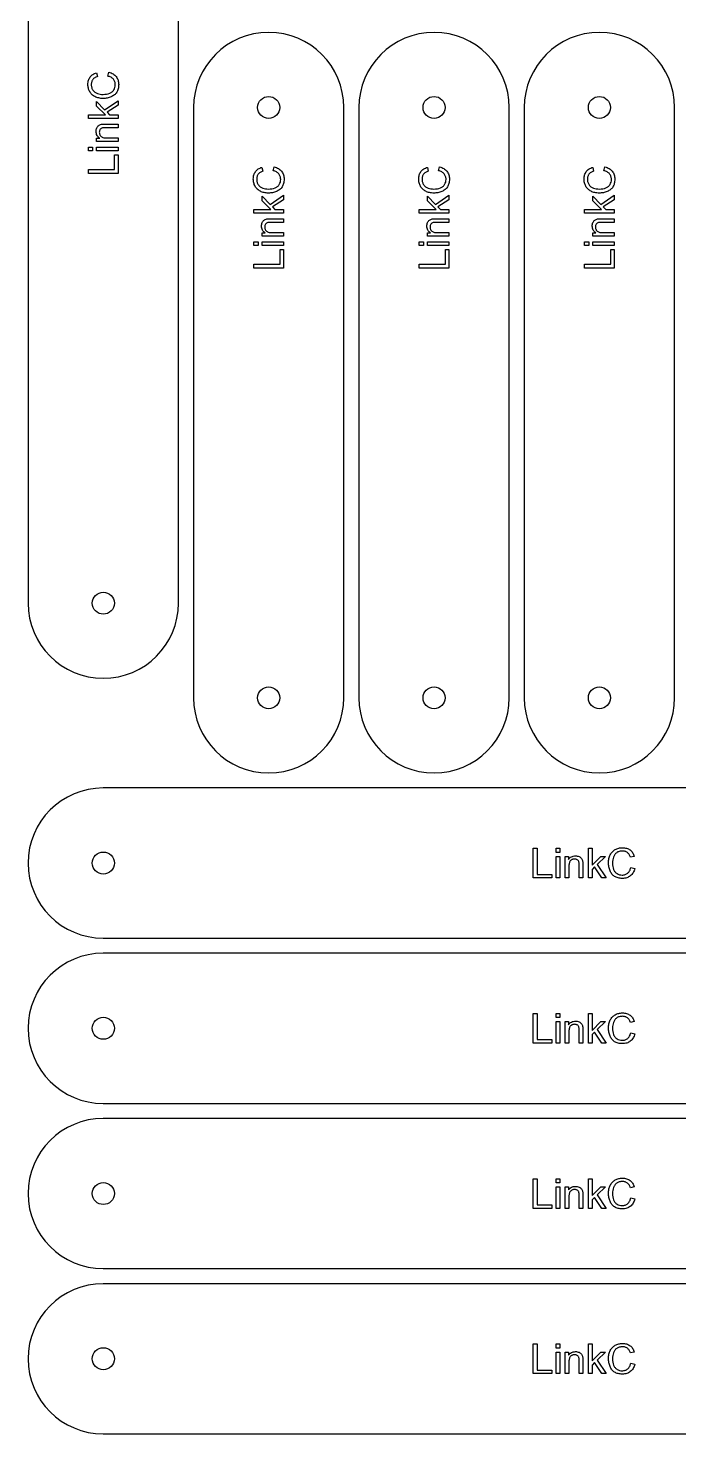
# Model space of a CAD drawing. Header units: millimetres. Extents: x 18 to 1181, y 18 to 1181.
# Drawn here: x 18 to 278, y 18 to 580 of the extents above; entities that cross this region are included whole.
import ezdxf

# ---------------------------------------------------------------- set-up
doc = ezdxf.new("R2010")
doc.units = ezdxf.units.MM
doc.layers.add('cut', color=5, linetype='Continuous', true_color=0x0000ff)
doc.layers.add('line engraving', color=1, linetype='Continuous', true_color=0xff0000)

msp = doc.modelspace()

# ---------------------------------------------------------------- linework, layer by layer
at = {"layer": 'cut', "color": 5, "true_color": 0x0000ff}
for points in [[(78, 585.6, 1), (18, 585.6), (18, 349.8, 1), (78, 349.8)], [(144, 547.8, 1), (84, 547.8), (84, 312, 1), (144, 312)], [(210, 547.8, 1), (150, 547.8), (150, 312, 1), (210, 312)], [(276, 547.8, 1), (216, 547.8), (216, 312, 1), (276, 312)], [(283.8, 216, 1), (283.8, 276), (48, 276, 1), (48, 216)], [(283.8, 150, 1), (283.8, 210), (48, 210, 1), (48, 150)], [(283.8, 84, 1), (283.8, 144), (48, 144, 1), (48, 84)], [(283.8, 18, 1), (283.8, 78), (48, 78, 1), (48, 18)]]:
    msp.add_lwpolyline(points, format="xyb", close=True, dxfattribs=at)
for centre in [(114, 547.8), (180, 547.8), (246, 547.8), (48, 349.8), (114, 312), (180, 312), (246, 312), (48, 246), (48, 180), (48, 114), (48, 48)]:
    msp.add_circle(centre, 4.4, dxfattribs=at)
at = {"layer": 'line engraving', "color": 1, "true_color": 0xff0000}
for points in [[(49.77, 560.32), (50.17, 561.89), (50.64, 561.76), (51.08, 561.6), (51.49, 561.41), (51.87, 561.2), (52.23, 560.97), (52.55, 560.71), (52.85, 560.43), (53.12, 560.12), (53.35, 559.79), (53.56, 559.44), (53.74, 559.08), (53.88, 558.69), (53.99, 558.29), (54.07, 557.87), (54.12, 557.44), (54.13, 556.98), (54.12, 556.52), (54.08, 556.07), (54.02, 555.65), (53.94, 555.25), (53.83, 554.87), (53.69, 554.51), (53.53, 554.18), (53.35, 553.87), (53.15, 553.57), (52.92, 553.3), (52.67, 553.05), (52.4, 552.81), (52.1, 552.59), (51.79, 552.39), (51.45, 552.2), (51.09, 552.04), (50.72, 551.89), (50.34, 551.76), (49.95, 551.66), (49.56, 551.57), (49.15, 551.5), (48.75, 551.45), (48.33, 551.42), (47.91, 551.41), (47.46, 551.42), (47.01, 551.45), (46.59, 551.51), (46.18, 551.59), (45.78, 551.69), (45.4, 551.81), (45.03, 551.95), (44.68, 552.12), (44.34, 552.3), (44.03, 552.51), (43.74, 552.73), (43.47, 552.98), (43.21, 553.24), (42.98, 553.52), (42.77, 553.82), (42.58, 554.13), (42.42, 554.46), (42.27, 554.8), (42.15, 555.15), (42.05, 555.5), (41.97, 555.87), (41.91, 556.24), (41.88, 556.62), (41.87, 557.01), (41.88, 557.44), (41.92, 557.86), (42, 558.26), (42.09, 558.65), (42.22, 559.01), (42.38, 559.36), (42.56, 559.69), (42.77, 560), (43.01, 560.29), (43.27, 560.56), (43.56, 560.81), (43.86, 561.03), (44.19, 561.23), (44.55, 561.41), (44.92, 561.56), (45.32, 561.69), (45.69, 560.15), (45.37, 560.04), (45.08, 559.92), (44.81, 559.79), (44.57, 559.64), (44.34, 559.49), (44.14, 559.32), (43.96, 559.14), (43.8, 558.95), (43.66, 558.75), (43.54, 558.53), (43.44, 558.3), (43.36, 558.06), (43.29, 557.81), (43.25, 557.55), (43.22, 557.27), (43.21, 556.98), (43.22, 556.64), (43.25, 556.32), (43.3, 556.01), (43.37, 555.72), (43.47, 555.44), (43.58, 555.18), (43.71, 554.93), (43.87, 554.69), (44.04, 554.47), (44.22, 554.27), (44.42, 554.08), (44.63, 553.91), (44.86, 553.76), (45.1, 553.62), (45.36, 553.5), (45.63, 553.4), (46.18, 553.24), (46.75, 553.12), (47.32, 553.05), (47.9, 553.03), (48.64, 553.06), (49.32, 553.14), (49.96, 553.28), (50.54, 553.47), (50.82, 553.59), (51.07, 553.72), (51.31, 553.87), (51.53, 554.03), (51.73, 554.21), (51.92, 554.41), (52.08, 554.62), (52.23, 554.84), (52.48, 555.31), (52.65, 555.81), (52.75, 556.32), (52.79, 556.85), (52.78, 557.18), (52.74, 557.49), (52.68, 557.79), (52.6, 558.07), (52.49, 558.34), (52.36, 558.6), (52.21, 558.85), (52.03, 559.09), (51.83, 559.31), (51.6, 559.51), (51.35, 559.69), (51.08, 559.85), (50.79, 560), (50.47, 560.13), (50.13, 560.23), (49.77, 560.32)], [(53.93, 543.4), (42.07, 543.4), (42.07, 544.86), (48.83, 544.86), (45.34, 548.3), (45.34, 550.19), (48.53, 546.9), (53.93, 550.52), (53.93, 548.72), (49.54, 545.88), (50.52, 544.86), (53.93, 544.86), (53.93, 543.4)], [(53.93, 534.18), (45.34, 534.18), (45.34, 535.49), (46.56, 535.49), (46.23, 535.74), (45.94, 536.02), (45.7, 536.32), (45.5, 536.65), (45.34, 537), (45.23, 537.38), (45.17, 537.79), (45.14, 538.22), (45.16, 538.6), (45.21, 538.97), (45.3, 539.32), (45.42, 539.65), (45.57, 539.96), (45.75, 540.22), (45.94, 540.44), (46.16, 540.63), (46.39, 540.78), (46.65, 540.9), (46.93, 541), (47.23, 541.08), (47.47, 541.12), (47.79, 541.14), (48.18, 541.16), (48.65, 541.16), (53.93, 541.16), (53.93, 539.7), (48.7, 539.7), (48.29, 539.69), (47.93, 539.66), (47.62, 539.61), (47.37, 539.53), (47.16, 539.43), (46.98, 539.3), (46.81, 539.13), (46.67, 538.93), (46.55, 538.71), (46.47, 538.46), (46.42, 538.2), (46.41, 537.92), (46.42, 537.69), (46.44, 537.47), (46.49, 537.25), (46.55, 537.05), (46.64, 536.85), (46.74, 536.66), (46.86, 536.48), (47, 536.31), (47.16, 536.15), (47.36, 536.02), (47.59, 535.9), (47.85, 535.8), (48.15, 535.73), (48.48, 535.68), (48.84, 535.65), (49.24, 535.64), (53.93, 535.64), (53.93, 534.18)], [(43.74, 530.51), (42.07, 530.51), (42.07, 531.96), (43.74, 531.96), (43.74, 530.51)], [(53.93, 521.41), (42.07, 521.41), (42.07, 522.98), (52.53, 522.98), (52.53, 528.82), (53.93, 528.82), (53.93, 521.41)], [(53.93, 530.51), (45.34, 530.51), (45.34, 531.96), (53.93, 531.96), (53.93, 530.51)], [(115.77, 522.52), (116.17, 524.09), (116.64, 523.96), (117.08, 523.8), (117.49, 523.61), (117.87, 523.4), (118.23, 523.17), (118.55, 522.91), (118.85, 522.63), (119.12, 522.32), (119.35, 521.99), (119.56, 521.64), (119.74, 521.28), (119.88, 520.89), (119.99, 520.49), (120.07, 520.07), (120.12, 519.64), (120.13, 519.18), (120.12, 518.72), (120.08, 518.27), (120.02, 517.85), (119.94, 517.45), (119.83, 517.07), (119.69, 516.71), (119.53, 516.38), (119.35, 516.07), (119.15, 515.77), (118.92, 515.5), (118.67, 515.25), (118.4, 515.01), (118.1, 514.79), (117.79, 514.59), (117.45, 514.4), (117.09, 514.24), (116.72, 514.09), (116.34, 513.96), (115.95, 513.86), (115.56, 513.77), (115.15, 513.7), (114.75, 513.65), (114.33, 513.62), (113.91, 513.61), (113.46, 513.62), (113.01, 513.65), (112.59, 513.71), (112.18, 513.79), (111.78, 513.89), (111.4, 514.01), (111.03, 514.15), (110.68, 514.32), (110.34, 514.5), (110.03, 514.71), (109.74, 514.93), (109.47, 515.18), (109.21, 515.44), (108.98, 515.72), (108.77, 516.02), (108.58, 516.33), (108.42, 516.66), (108.27, 517), (108.15, 517.35), (108.05, 517.7), (107.97, 518.07), (107.91, 518.44), (107.88, 518.82), (107.87, 519.21), (107.88, 519.64), (107.92, 520.06), (108, 520.46), (108.09, 520.85), (108.22, 521.21), (108.38, 521.56), (108.56, 521.89), (108.77, 522.2), (109.01, 522.49), (109.27, 522.76), (109.56, 523.01), (109.86, 523.23), (110.19, 523.43), (110.55, 523.61), (110.92, 523.76), (111.32, 523.89), (111.69, 522.35), (111.37, 522.24), (111.08, 522.12), (110.81, 521.99), (110.57, 521.84), (110.34, 521.69), (110.14, 521.52), (109.96, 521.34), (109.8, 521.15), (109.66, 520.95), (109.54, 520.73), (109.44, 520.5), (109.36, 520.26), (109.29, 520.01), (109.25, 519.75), (109.22, 519.47), (109.21, 519.18), (109.22, 518.84), (109.25, 518.52), (109.3, 518.21), (109.37, 517.92), (109.47, 517.64), (109.58, 517.38), (109.71, 517.13), (109.87, 516.89), (110.04, 516.67), (110.22, 516.47), (110.42, 516.28), (110.63, 516.11), (110.86, 515.96), (111.1, 515.82), (111.36, 515.7), (111.63, 515.6), (112.18, 515.44), (112.75, 515.32), (113.32, 515.25), (113.9, 515.23), (114.64, 515.26), (115.32, 515.34), (115.96, 515.48), (116.54, 515.67), (116.82, 515.79), (117.07, 515.92), (117.31, 516.07), (117.53, 516.23), (117.73, 516.41), (117.92, 516.61), (118.08, 516.82), (118.23, 517.04), (118.48, 517.51), (118.65, 518.01), (118.75, 518.52), (118.79, 519.05), (118.78, 519.38), (118.74, 519.69), (118.68, 519.99), (118.6, 520.27), (118.49, 520.54), (118.36, 520.8), (118.21, 521.05), (118.03, 521.29), (117.83, 521.51), (117.6, 521.71), (117.35, 521.89), (117.08, 522.05), (116.79, 522.2), (116.47, 522.33), (116.13, 522.43), (115.77, 522.52)], [(181.77, 522.52), (182.17, 524.09), (182.64, 523.96), (183.08, 523.8), (183.49, 523.61), (183.87, 523.4), (184.23, 523.17), (184.55, 522.91), (184.85, 522.63), (185.12, 522.32), (185.35, 521.99), (185.56, 521.64), (185.74, 521.28), (185.88, 520.89), (185.99, 520.49), (186.07, 520.07), (186.12, 519.64), (186.13, 519.18), (186.12, 518.72), (186.08, 518.27), (186.02, 517.85), (185.94, 517.45), (185.83, 517.07), (185.69, 516.71), (185.53, 516.38), (185.35, 516.07), (185.15, 515.77), (184.92, 515.5), (184.67, 515.25), (184.4, 515.01), (184.1, 514.79), (183.79, 514.59), (183.45, 514.4), (183.09, 514.24), (182.72, 514.09), (182.34, 513.96), (181.95, 513.86), (181.56, 513.77), (181.15, 513.7), (180.75, 513.65), (180.33, 513.62), (179.91, 513.61), (179.46, 513.62), (179.01, 513.65), (178.59, 513.71), (178.18, 513.79), (177.78, 513.89), (177.4, 514.01), (177.03, 514.15), (176.68, 514.32), (176.34, 514.5), (176.03, 514.71), (175.74, 514.93), (175.47, 515.18), (175.21, 515.44), (174.98, 515.72), (174.77, 516.02), (174.58, 516.33), (174.42, 516.66), (174.27, 517), (174.15, 517.35), (174.05, 517.7), (173.97, 518.07), (173.91, 518.44), (173.88, 518.82), (173.87, 519.21), (173.88, 519.64), (173.92, 520.06), (174, 520.46), (174.09, 520.85), (174.22, 521.21), (174.38, 521.56), (174.56, 521.89), (174.77, 522.2), (175.01, 522.49), (175.27, 522.76), (175.56, 523.01), (175.86, 523.23), (176.19, 523.43), (176.55, 523.61), (176.92, 523.76), (177.32, 523.89), (177.69, 522.35), (177.37, 522.24), (177.08, 522.12), (176.81, 521.99), (176.57, 521.84), (176.34, 521.69), (176.14, 521.52), (175.96, 521.34), (175.8, 521.15), (175.66, 520.95), (175.54, 520.73), (175.44, 520.5), (175.36, 520.26), (175.29, 520.01), (175.25, 519.75), (175.22, 519.47), (175.21, 519.18), (175.22, 518.84), (175.25, 518.52), (175.3, 518.21), (175.37, 517.92), (175.47, 517.64), (175.58, 517.38), (175.71, 517.13), (175.87, 516.89), (176.04, 516.67), (176.22, 516.47), (176.42, 516.28), (176.63, 516.11), (176.86, 515.96), (177.1, 515.82), (177.36, 515.7), (177.63, 515.6), (178.18, 515.44), (178.75, 515.32), (179.32, 515.25), (179.9, 515.23), (180.64, 515.26), (181.32, 515.34), (181.96, 515.48), (182.54, 515.67), (182.82, 515.79), (183.07, 515.92), (183.31, 516.07), (183.53, 516.23), (183.73, 516.41), (183.92, 516.61), (184.08, 516.82), (184.23, 517.04), (184.48, 517.51), (184.65, 518.01), (184.75, 518.52), (184.79, 519.05), (184.78, 519.38), (184.74, 519.69), (184.68, 519.99), (184.6, 520.27), (184.49, 520.54), (184.36, 520.8), (184.21, 521.05), (184.03, 521.29), (183.83, 521.51), (183.6, 521.71), (183.35, 521.89), (183.08, 522.05), (182.79, 522.2), (182.47, 522.33), (182.13, 522.43), (181.77, 522.52)], [(247.77, 522.52), (248.17, 524.09), (248.64, 523.96), (249.08, 523.8), (249.49, 523.61), (249.87, 523.4), (250.23, 523.17), (250.55, 522.91), (250.85, 522.63), (251.12, 522.32), (251.35, 521.99), (251.56, 521.64), (251.74, 521.28), (251.88, 520.89), (251.99, 520.49), (252.07, 520.07), (252.12, 519.64), (252.13, 519.18), (252.12, 518.72), (252.08, 518.27), (252.02, 517.85), (251.94, 517.45), (251.83, 517.07), (251.69, 516.71), (251.53, 516.38), (251.35, 516.07), (251.15, 515.77), (250.92, 515.5), (250.67, 515.25), (250.4, 515.01), (250.1, 514.79), (249.79, 514.59), (249.45, 514.4), (249.09, 514.24), (248.72, 514.09), (248.34, 513.96), (247.95, 513.86), (247.56, 513.77), (247.15, 513.7), (246.75, 513.65), (246.33, 513.62), (245.91, 513.61), (245.46, 513.62), (245.01, 513.65), (244.59, 513.71), (244.18, 513.79), (243.78, 513.89), (243.4, 514.01), (243.03, 514.15), (242.68, 514.32), (242.34, 514.5), (242.03, 514.71), (241.74, 514.93), (241.47, 515.18), (241.21, 515.44), (240.98, 515.72), (240.77, 516.02), (240.58, 516.33), (240.42, 516.66), (240.27, 517), (240.15, 517.35), (240.05, 517.7), (239.97, 518.07), (239.91, 518.44), (239.88, 518.82), (239.87, 519.21), (239.88, 519.64), (239.92, 520.06), (240, 520.46), (240.09, 520.85), (240.22, 521.21), (240.38, 521.56), (240.56, 521.89), (240.77, 522.2), (241.01, 522.49), (241.27, 522.76), (241.56, 523.01), (241.86, 523.23), (242.19, 523.43), (242.55, 523.61), (242.92, 523.76), (243.32, 523.89), (243.69, 522.35), (243.37, 522.24), (243.08, 522.12), (242.81, 521.99), (242.57, 521.84), (242.34, 521.69), (242.14, 521.52), (241.96, 521.34), (241.8, 521.15), (241.66, 520.95), (241.54, 520.73), (241.44, 520.5), (241.36, 520.26), (241.29, 520.01), (241.25, 519.75), (241.22, 519.47), (241.21, 519.18), (241.22, 518.84), (241.25, 518.52), (241.3, 518.21), (241.37, 517.92), (241.47, 517.64), (241.58, 517.38), (241.71, 517.13), (241.87, 516.89), (242.04, 516.67), (242.22, 516.47), (242.42, 516.28), (242.63, 516.11), (242.86, 515.96), (243.1, 515.82), (243.36, 515.7), (243.63, 515.6), (244.18, 515.44), (244.75, 515.32), (245.32, 515.25), (245.9, 515.23), (246.64, 515.26), (247.32, 515.34), (247.96, 515.48), (248.54, 515.67), (248.82, 515.79), (249.07, 515.92), (249.31, 516.07), (249.53, 516.23), (249.73, 516.41), (249.92, 516.61), (250.08, 516.82), (250.23, 517.04), (250.48, 517.51), (250.65, 518.01), (250.75, 518.52), (250.79, 519.05), (250.78, 519.38), (250.74, 519.69), (250.68, 519.99), (250.6, 520.27), (250.49, 520.54), (250.36, 520.8), (250.21, 521.05), (250.03, 521.29), (249.83, 521.51), (249.6, 521.71), (249.35, 521.89), (249.08, 522.05), (248.79, 522.2), (248.47, 522.33), (248.13, 522.43), (247.77, 522.52)], [(119.93, 505.6), (108.07, 505.6), (108.07, 507.06), (114.83, 507.06), (111.34, 510.5), (111.34, 512.39), (114.53, 509.1), (119.93, 512.72), (119.93, 510.92), (115.54, 508.08), (116.52, 507.06), (119.93, 507.06), (119.93, 505.6)], [(185.93, 505.6), (174.07, 505.6), (174.07, 507.06), (180.83, 507.06), (177.34, 510.5), (177.34, 512.39), (180.53, 509.1), (185.93, 512.72), (185.93, 510.92), (181.54, 508.08), (182.52, 507.06), (185.93, 507.06), (185.93, 505.6)], [(251.93, 505.6), (240.07, 505.6), (240.07, 507.06), (246.83, 507.06), (243.34, 510.5), (243.34, 512.39), (246.53, 509.1), (251.93, 512.72), (251.93, 510.92), (247.54, 508.08), (248.52, 507.06), (251.93, 507.06), (251.93, 505.6)], [(119.93, 496.38), (111.34, 496.38), (111.34, 497.69), (112.56, 497.69), (112.23, 497.94), (111.94, 498.22), (111.7, 498.52), (111.5, 498.85), (111.34, 499.2), (111.23, 499.58), (111.17, 499.99), (111.14, 500.42), (111.16, 500.8), (111.21, 501.17), (111.3, 501.52), (111.42, 501.85), (111.57, 502.16), (111.75, 502.42), (111.94, 502.64), (112.16, 502.83), (112.39, 502.98), (112.65, 503.1), (112.93, 503.2), (113.23, 503.28), (113.47, 503.32), (113.79, 503.34), (114.18, 503.36), (114.65, 503.36), (119.93, 503.36), (119.93, 501.9), (114.7, 501.9), (114.29, 501.89), (113.93, 501.86), (113.62, 501.81), (113.37, 501.73), (113.16, 501.63), (112.98, 501.5), (112.81, 501.33), (112.67, 501.13), (112.55, 500.91), (112.47, 500.66), (112.42, 500.4), (112.41, 500.12), (112.42, 499.89), (112.44, 499.67), (112.49, 499.45), (112.55, 499.25), (112.64, 499.05), (112.74, 498.86), (112.86, 498.68), (113, 498.51), (113.16, 498.35), (113.36, 498.22), (113.59, 498.1), (113.85, 498), (114.15, 497.93), (114.48, 497.88), (114.84, 497.85), (115.24, 497.84), (119.93, 497.84), (119.93, 496.38)], [(185.93, 496.38), (177.34, 496.38), (177.34, 497.69), (178.56, 497.69), (178.23, 497.94), (177.94, 498.22), (177.7, 498.52), (177.5, 498.85), (177.34, 499.2), (177.23, 499.58), (177.17, 499.99), (177.14, 500.42), (177.16, 500.8), (177.21, 501.17), (177.3, 501.52), (177.42, 501.85), (177.57, 502.16), (177.75, 502.42), (177.94, 502.64), (178.16, 502.83), (178.39, 502.98), (178.65, 503.1), (178.93, 503.2), (179.23, 503.28), (179.47, 503.32), (179.79, 503.34), (180.18, 503.36), (180.65, 503.36), (185.93, 503.36), (185.93, 501.9), (180.7, 501.9), (180.29, 501.89), (179.93, 501.86), (179.62, 501.81), (179.37, 501.73), (179.16, 501.63), (178.98, 501.5), (178.81, 501.33), (178.67, 501.13), (178.55, 500.91), (178.47, 500.66), (178.42, 500.4), (178.41, 500.12), (178.42, 499.89), (178.44, 499.67), (178.49, 499.45), (178.55, 499.25), (178.64, 499.05), (178.74, 498.86), (178.86, 498.68), (179, 498.51), (179.16, 498.35), (179.36, 498.22), (179.59, 498.1), (179.85, 498), (180.15, 497.93), (180.48, 497.88), (180.84, 497.85), (181.24, 497.84), (185.93, 497.84), (185.93, 496.38)], [(251.93, 496.38), (243.34, 496.38), (243.34, 497.69), (244.56, 497.69), (244.23, 497.94), (243.94, 498.22), (243.7, 498.52), (243.5, 498.85), (243.34, 499.2), (243.23, 499.58), (243.17, 499.99), (243.14, 500.42), (243.16, 500.8), (243.21, 501.17), (243.3, 501.52), (243.42, 501.85), (243.57, 502.16), (243.75, 502.42), (243.94, 502.64), (244.16, 502.83), (244.39, 502.98), (244.65, 503.1), (244.93, 503.2), (245.23, 503.28), (245.47, 503.32), (245.79, 503.34), (246.18, 503.36), (246.65, 503.36), (251.93, 503.36), (251.93, 501.9), (246.7, 501.9), (246.29, 501.89), (245.93, 501.86), (245.62, 501.81), (245.37, 501.73), (245.16, 501.63), (244.98, 501.5), (244.81, 501.33), (244.67, 501.13), (244.55, 500.91), (244.47, 500.66), (244.42, 500.4), (244.41, 500.12), (244.42, 499.89), (244.44, 499.67), (244.49, 499.45), (244.55, 499.25), (244.64, 499.05), (244.74, 498.86), (244.86, 498.68), (245, 498.51), (245.16, 498.35), (245.36, 498.22), (245.59, 498.1), (245.85, 498), (246.15, 497.93), (246.48, 497.88), (246.84, 497.85), (247.24, 497.84), (251.93, 497.84), (251.93, 496.38)], [(109.74, 492.71), (108.07, 492.71), (108.07, 494.16), (109.74, 494.16), (109.74, 492.71)], [(119.93, 492.71), (111.34, 492.71), (111.34, 494.16), (119.93, 494.16), (119.93, 492.71)], [(175.74, 492.71), (174.07, 492.71), (174.07, 494.16), (175.74, 494.16), (175.74, 492.71)], [(185.93, 492.71), (177.34, 492.71), (177.34, 494.16), (185.93, 494.16), (185.93, 492.71)], [(241.74, 492.71), (240.07, 492.71), (240.07, 494.16), (241.74, 494.16), (241.74, 492.71)], [(251.93, 492.71), (243.34, 492.71), (243.34, 494.16), (251.93, 494.16), (251.93, 492.71)], [(119.93, 483.61), (108.07, 483.61), (108.07, 485.18), (118.53, 485.18), (118.53, 491.02), (119.93, 491.02), (119.93, 483.61)], [(185.93, 483.61), (174.07, 483.61), (174.07, 485.18), (184.53, 485.18), (184.53, 491.02), (185.93, 491.02), (185.93, 483.61)], [(251.93, 483.61), (240.07, 483.61), (240.07, 485.18), (250.53, 485.18), (250.53, 491.02), (251.93, 491.02), (251.93, 483.61)], [(219.61, 240.07), (219.61, 251.93), (221.18, 251.93), (221.18, 241.47), (227.02, 241.47), (227.02, 240.07), (219.61, 240.07)], [(228.71, 250.26), (228.71, 251.93), (230.16, 251.93), (230.16, 250.26), (228.71, 250.26)], [(228.71, 240.07), (228.71, 248.66), (230.16, 248.66), (230.16, 240.07), (228.71, 240.07)], [(232.38, 240.07), (232.38, 248.66), (233.69, 248.66), (233.69, 247.44), (233.94, 247.77), (234.22, 248.06), (234.52, 248.3), (234.85, 248.5), (235.2, 248.66), (235.58, 248.77), (235.99, 248.83), (236.42, 248.86), (236.8, 248.84), (237.17, 248.79), (237.52, 248.7), (237.85, 248.58), (238.16, 248.43), (238.42, 248.25), (238.64, 248.06), (238.83, 247.84), (238.98, 247.61), (239.1, 247.35), (239.2, 247.07), (239.28, 246.77), (239.32, 246.53), (239.34, 246.21), (239.36, 245.82), (239.36, 245.35), (239.36, 240.07), (237.9, 240.07), (237.9, 245.3), (237.89, 245.71), (237.86, 246.07), (237.81, 246.38), (237.73, 246.63), (237.63, 246.84), (237.5, 247.02), (237.33, 247.19), (237.13, 247.33), (236.91, 247.45), (236.66, 247.53), (236.4, 247.58), (236.12, 247.59), (235.89, 247.58), (235.67, 247.56), (235.45, 247.51), (235.25, 247.45), (235.05, 247.36), (234.86, 247.26), (234.68, 247.14), (234.51, 247), (234.35, 246.84), (234.22, 246.64), (234.1, 246.41), (234, 246.15), (233.93, 245.85), (233.88, 245.52), (233.85, 245.16), (233.84, 244.76), (233.84, 240.07), (232.38, 240.07)], [(241.6, 240.07), (241.6, 251.93), (243.06, 251.93), (243.06, 245.17), (246.5, 248.66), (248.39, 248.66), (245.1, 245.47), (248.72, 240.07), (246.92, 240.07), (244.08, 244.46), (243.06, 243.48), (243.06, 240.07), (241.6, 240.07)], [(258.52, 244.23), (260.09, 243.83), (259.96, 243.36), (259.8, 242.92), (259.61, 242.51), (259.4, 242.13), (259.17, 241.77), (258.91, 241.45), (258.63, 241.15), (258.32, 240.88), (257.99, 240.65), (257.64, 240.44), (257.28, 240.26), (256.89, 240.12), (256.49, 240.01), (256.07, 239.93), (255.64, 239.88), (255.18, 239.87), (254.72, 239.88), (254.27, 239.92), (253.85, 239.98), (253.45, 240.06), (253.07, 240.17), (252.71, 240.31), (252.38, 240.47), (252.07, 240.65), (251.77, 240.85), (251.5, 241.08), (251.25, 241.33), (251.01, 241.6), (250.79, 241.9), (250.59, 242.21), (250.4, 242.55), (250.24, 242.91), (250.09, 243.28), (249.96, 243.66), (249.86, 244.05), (249.77, 244.44), (249.7, 244.85), (249.65, 245.25), (249.62, 245.67), (249.61, 246.09), (249.62, 246.54), (249.65, 246.99), (249.71, 247.41), (249.79, 247.82), (249.89, 248.22), (250.01, 248.6), (250.15, 248.97), (250.32, 249.32), (250.5, 249.66), (250.71, 249.97), (250.93, 250.26), (251.18, 250.53), (251.44, 250.79), (251.72, 251.02), (252.02, 251.23), (252.33, 251.42), (252.66, 251.58), (253, 251.73), (253.35, 251.85), (253.7, 251.95), (254.07, 252.03), (254.44, 252.09), (254.82, 252.12), (255.21, 252.13), (255.64, 252.12), (256.06, 252.08), (256.46, 252), (256.85, 251.91), (257.21, 251.78), (257.56, 251.62), (257.89, 251.44), (258.2, 251.23), (258.49, 250.99), (258.76, 250.73), (259.01, 250.44), (259.23, 250.14), (259.43, 249.81), (259.61, 249.45), (259.76, 249.08), (259.89, 248.68), (258.35, 248.31), (258.24, 248.63), (258.12, 248.92), (257.99, 249.19), (257.84, 249.43), (257.69, 249.66), (257.52, 249.86), (257.34, 250.04), (257.15, 250.2), (256.95, 250.34), (256.73, 250.46), (256.5, 250.56), (256.26, 250.64), (256.01, 250.71), (255.75, 250.75), (255.47, 250.78), (255.18, 250.79), (254.84, 250.78), (254.52, 250.75), (254.21, 250.7), (253.92, 250.63), (253.64, 250.53), (253.38, 250.42), (253.13, 250.29), (252.89, 250.13), (252.67, 249.96), (252.47, 249.78), (252.28, 249.58), (252.11, 249.37), (251.96, 249.14), (251.82, 248.9), (251.7, 248.64), (251.6, 248.37), (251.44, 247.82), (251.32, 247.25), (251.25, 246.68), (251.23, 246.1), (251.26, 245.36), (251.34, 244.68), (251.48, 244.04), (251.67, 243.46), (251.79, 243.18), (251.92, 242.93), (252.07, 242.69), (252.23, 242.47), (252.41, 242.27), (252.61, 242.08), (252.82, 241.92), (253.04, 241.77), (253.51, 241.52), (254.01, 241.35), (254.52, 241.25), (255.05, 241.21), (255.38, 241.22), (255.69, 241.26), (255.99, 241.32), (256.27, 241.4), (256.54, 241.51), (256.8, 241.64), (257.05, 241.79), (257.29, 241.97), (257.51, 242.17), (257.71, 242.4), (257.89, 242.65), (258.05, 242.92), (258.2, 243.21), (258.33, 243.53), (258.43, 243.87), (258.52, 244.23)], [(219.61, 174.07), (219.61, 185.93), (221.18, 185.93), (221.18, 175.47), (227.02, 175.47), (227.02, 174.07), (219.61, 174.07)], [(228.71, 184.26), (228.71, 185.93), (230.16, 185.93), (230.16, 184.26), (228.71, 184.26)], [(241.6, 174.07), (241.6, 185.93), (243.06, 185.93), (243.06, 179.17), (246.5, 182.66), (248.39, 182.66), (245.1, 179.47), (248.72, 174.07), (246.92, 174.07), (244.08, 178.46), (243.06, 177.48), (243.06, 174.07), (241.6, 174.07)], [(258.52, 178.23), (260.09, 177.83), (259.96, 177.36), (259.8, 176.92), (259.61, 176.51), (259.4, 176.13), (259.17, 175.77), (258.91, 175.45), (258.63, 175.15), (258.32, 174.88), (257.99, 174.65), (257.64, 174.44), (257.28, 174.26), (256.89, 174.12), (256.49, 174.01), (256.07, 173.93), (255.64, 173.88), (255.18, 173.87), (254.72, 173.88), (254.27, 173.92), (253.85, 173.98), (253.45, 174.06), (253.07, 174.17), (252.71, 174.31), (252.38, 174.47), (252.07, 174.65), (251.77, 174.85), (251.5, 175.08), (251.25, 175.33), (251.01, 175.6), (250.79, 175.9), (250.59, 176.21), (250.4, 176.55), (250.24, 176.91), (250.09, 177.28), (249.96, 177.66), (249.86, 178.05), (249.77, 178.44), (249.7, 178.85), (249.65, 179.25), (249.62, 179.67), (249.61, 180.09), (249.62, 180.54), (249.65, 180.99), (249.71, 181.41), (249.79, 181.82), (249.89, 182.22), (250.01, 182.6), (250.15, 182.97), (250.32, 183.32), (250.5, 183.66), (250.71, 183.97), (250.93, 184.26), (251.18, 184.53), (251.44, 184.79), (251.72, 185.02), (252.02, 185.23), (252.33, 185.42), (252.66, 185.58), (253, 185.73), (253.35, 185.85), (253.7, 185.95), (254.07, 186.03), (254.44, 186.09), (254.82, 186.12), (255.21, 186.13), (255.64, 186.12), (256.06, 186.08), (256.46, 186), (256.85, 185.91), (257.21, 185.78), (257.56, 185.62), (257.89, 185.44), (258.2, 185.23), (258.49, 184.99), (258.76, 184.73), (259.01, 184.44), (259.23, 184.14), (259.43, 183.81), (259.61, 183.45), (259.76, 183.08), (259.89, 182.68), (258.35, 182.31), (258.24, 182.63), (258.12, 182.92), (257.99, 183.19), (257.84, 183.43), (257.69, 183.66), (257.52, 183.86), (257.34, 184.04), (257.15, 184.2), (256.95, 184.34), (256.73, 184.46), (256.5, 184.56), (256.26, 184.64), (256.01, 184.71), (255.75, 184.75), (255.47, 184.78), (255.18, 184.79), (254.84, 184.78), (254.52, 184.75), (254.21, 184.7), (253.92, 184.63), (253.64, 184.53), (253.38, 184.42), (253.13, 184.29), (252.89, 184.13), (252.67, 183.96), (252.47, 183.78), (252.28, 183.58), (252.11, 183.37), (251.96, 183.14), (251.82, 182.9), (251.7, 182.64), (251.6, 182.37), (251.44, 181.82), (251.32, 181.25), (251.25, 180.68), (251.23, 180.1), (251.26, 179.36), (251.34, 178.68), (251.48, 178.04), (251.67, 177.46), (251.79, 177.18), (251.92, 176.93), (252.07, 176.69), (252.23, 176.47), (252.41, 176.27), (252.61, 176.08), (252.82, 175.92), (253.04, 175.77), (253.51, 175.52), (254.01, 175.35), (254.52, 175.25), (255.05, 175.21), (255.38, 175.22), (255.69, 175.26), (255.99, 175.32), (256.27, 175.4), (256.54, 175.51), (256.8, 175.64), (257.05, 175.79), (257.29, 175.97), (257.51, 176.17), (257.71, 176.4), (257.89, 176.65), (258.05, 176.92), (258.2, 177.21), (258.33, 177.53), (258.43, 177.87), (258.52, 178.23)], [(228.71, 174.07), (228.71, 182.66), (230.16, 182.66), (230.16, 174.07), (228.71, 174.07)], [(232.38, 174.07), (232.38, 182.66), (233.69, 182.66), (233.69, 181.44), (233.94, 181.77), (234.22, 182.06), (234.52, 182.3), (234.85, 182.5), (235.2, 182.66), (235.58, 182.77), (235.99, 182.83), (236.42, 182.86), (236.8, 182.84), (237.17, 182.79), (237.52, 182.7), (237.85, 182.58), (238.16, 182.43), (238.42, 182.25), (238.64, 182.06), (238.83, 181.84), (238.98, 181.61), (239.1, 181.35), (239.2, 181.07), (239.28, 180.77), (239.32, 180.53), (239.34, 180.21), (239.36, 179.82), (239.36, 179.35), (239.36, 174.07), (237.9, 174.07), (237.9, 179.3), (237.89, 179.71), (237.86, 180.07), (237.81, 180.38), (237.73, 180.63), (237.63, 180.84), (237.5, 181.02), (237.33, 181.19), (237.13, 181.33), (236.91, 181.45), (236.66, 181.53), (236.4, 181.58), (236.12, 181.59), (235.89, 181.58), (235.67, 181.56), (235.45, 181.51), (235.25, 181.45), (235.05, 181.36), (234.86, 181.26), (234.68, 181.14), (234.51, 181), (234.35, 180.84), (234.22, 180.64), (234.1, 180.41), (234, 180.15), (233.93, 179.85), (233.88, 179.52), (233.85, 179.16), (233.84, 178.76), (233.84, 174.07), (232.38, 174.07)], [(219.61, 108.07), (219.61, 119.93), (221.18, 119.93), (221.18, 109.47), (227.02, 109.47), (227.02, 108.07), (219.61, 108.07)], [(228.71, 118.26), (228.71, 119.93), (230.16, 119.93), (230.16, 118.26), (228.71, 118.26)], [(241.6, 108.07), (241.6, 119.93), (243.06, 119.93), (243.06, 113.17), (246.5, 116.66), (248.39, 116.66), (245.1, 113.47), (248.72, 108.07), (246.92, 108.07), (244.08, 112.46), (243.06, 111.48), (243.06, 108.07), (241.6, 108.07)], [(258.52, 112.23), (260.09, 111.83), (259.96, 111.36), (259.8, 110.92), (259.61, 110.51), (259.4, 110.13), (259.17, 109.77), (258.91, 109.45), (258.63, 109.15), (258.32, 108.88), (257.99, 108.65), (257.64, 108.44), (257.28, 108.26), (256.89, 108.12), (256.49, 108.01), (256.07, 107.93), (255.64, 107.88), (255.18, 107.87), (254.72, 107.88), (254.27, 107.92), (253.85, 107.98), (253.45, 108.06), (253.07, 108.17), (252.71, 108.31), (252.38, 108.47), (252.07, 108.65), (251.77, 108.85), (251.5, 109.08), (251.25, 109.33), (251.01, 109.6), (250.79, 109.9), (250.59, 110.21), (250.4, 110.55), (250.24, 110.91), (250.09, 111.28), (249.96, 111.66), (249.86, 112.05), (249.77, 112.44), (249.7, 112.85), (249.65, 113.25), (249.62, 113.67), (249.61, 114.09), (249.62, 114.54), (249.65, 114.99), (249.71, 115.41), (249.79, 115.82), (249.89, 116.22), (250.01, 116.6), (250.15, 116.97), (250.32, 117.32), (250.5, 117.66), (250.71, 117.97), (250.93, 118.26), (251.18, 118.53), (251.44, 118.79), (251.72, 119.02), (252.02, 119.23), (252.33, 119.42), (252.66, 119.58), (253, 119.73), (253.35, 119.85), (253.7, 119.95), (254.07, 120.03), (254.44, 120.09), (254.82, 120.12), (255.21, 120.13), (255.64, 120.12), (256.06, 120.08), (256.46, 120), (256.85, 119.91), (257.21, 119.78), (257.56, 119.62), (257.89, 119.44), (258.2, 119.23), (258.49, 118.99), (258.76, 118.73), (259.01, 118.44), (259.23, 118.14), (259.43, 117.81), (259.61, 117.45), (259.76, 117.08), (259.89, 116.68), (258.35, 116.31), (258.24, 116.63), (258.12, 116.92), (257.99, 117.19), (257.84, 117.43), (257.69, 117.66), (257.52, 117.86), (257.34, 118.04), (257.15, 118.2), (256.95, 118.34), (256.73, 118.46), (256.5, 118.56), (256.26, 118.64), (256.01, 118.71), (255.75, 118.75), (255.47, 118.78), (255.18, 118.79), (254.84, 118.78), (254.52, 118.75), (254.21, 118.7), (253.92, 118.63), (253.64, 118.53), (253.38, 118.42), (253.13, 118.29), (252.89, 118.13), (252.67, 117.96), (252.47, 117.78), (252.28, 117.58), (252.11, 117.37), (251.96, 117.14), (251.82, 116.9), (251.7, 116.64), (251.6, 116.37), (251.44, 115.82), (251.32, 115.25), (251.25, 114.68), (251.23, 114.1), (251.26, 113.36), (251.34, 112.68), (251.48, 112.04), (251.67, 111.46), (251.79, 111.18), (251.92, 110.93), (252.07, 110.69), (252.23, 110.47), (252.41, 110.27), (252.61, 110.08), (252.82, 109.92), (253.04, 109.77), (253.51, 109.52), (254.01, 109.35), (254.52, 109.25), (255.05, 109.21), (255.38, 109.22), (255.69, 109.26), (255.99, 109.32), (256.27, 109.4), (256.54, 109.51), (256.8, 109.64), (257.05, 109.79), (257.29, 109.97), (257.51, 110.17), (257.71, 110.4), (257.89, 110.65), (258.05, 110.92), (258.2, 111.21), (258.33, 111.53), (258.43, 111.87), (258.52, 112.23)], [(228.71, 108.07), (228.71, 116.66), (230.16, 116.66), (230.16, 108.07), (228.71, 108.07)], [(232.38, 108.07), (232.38, 116.66), (233.69, 116.66), (233.69, 115.44), (233.94, 115.77), (234.22, 116.06), (234.52, 116.3), (234.85, 116.5), (235.2, 116.66), (235.58, 116.77), (235.99, 116.83), (236.42, 116.86), (236.8, 116.84), (237.17, 116.79), (237.52, 116.7), (237.85, 116.58), (238.16, 116.43), (238.42, 116.25), (238.64, 116.06), (238.83, 115.84), (238.98, 115.61), (239.1, 115.35), (239.2, 115.07), (239.28, 114.77), (239.32, 114.53), (239.34, 114.21), (239.36, 113.82), (239.36, 113.35), (239.36, 108.07), (237.9, 108.07), (237.9, 113.3), (237.89, 113.71), (237.86, 114.07), (237.81, 114.38), (237.73, 114.63), (237.63, 114.84), (237.5, 115.02), (237.33, 115.19), (237.13, 115.33), (236.91, 115.45), (236.66, 115.53), (236.4, 115.58), (236.12, 115.59), (235.89, 115.58), (235.67, 115.56), (235.45, 115.51), (235.25, 115.45), (235.05, 115.36), (234.86, 115.26), (234.68, 115.14), (234.51, 115), (234.35, 114.84), (234.22, 114.64), (234.1, 114.41), (234, 114.15), (233.93, 113.85), (233.88, 113.52), (233.85, 113.16), (233.84, 112.76), (233.84, 108.07), (232.38, 108.07)], [(219.61, 42.07), (219.61, 53.93), (221.18, 53.93), (221.18, 43.47), (227.02, 43.47), (227.02, 42.07), (219.61, 42.07)], [(228.71, 52.26), (228.71, 53.93), (230.16, 53.93), (230.16, 52.26), (228.71, 52.26)], [(228.71, 42.07), (228.71, 50.66), (230.16, 50.66), (230.16, 42.07), (228.71, 42.07)], [(232.38, 42.07), (232.38, 50.66), (233.69, 50.66), (233.69, 49.44), (233.94, 49.77), (234.22, 50.06), (234.52, 50.3), (234.85, 50.5), (235.2, 50.66), (235.58, 50.77), (235.99, 50.83), (236.42, 50.86), (236.8, 50.84), (237.17, 50.79), (237.52, 50.7), (237.85, 50.58), (238.16, 50.43), (238.42, 50.25), (238.64, 50.06), (238.83, 49.84), (238.98, 49.61), (239.1, 49.35), (239.2, 49.07), (239.28, 48.77), (239.32, 48.53), (239.34, 48.21), (239.36, 47.82), (239.36, 47.35), (239.36, 42.07), (237.9, 42.07), (237.9, 47.3), (237.89, 47.71), (237.86, 48.07), (237.81, 48.38), (237.73, 48.63), (237.63, 48.84), (237.5, 49.02), (237.33, 49.19), (237.13, 49.33), (236.91, 49.45), (236.66, 49.53), (236.4, 49.58), (236.12, 49.59), (235.89, 49.58), (235.67, 49.56), (235.45, 49.51), (235.25, 49.45), (235.05, 49.36), (234.86, 49.26), (234.68, 49.14), (234.51, 49), (234.35, 48.84), (234.22, 48.64), (234.1, 48.41), (234, 48.15), (233.93, 47.85), (233.88, 47.52), (233.85, 47.16), (233.84, 46.76), (233.84, 42.07), (232.38, 42.07)], [(241.6, 42.07), (241.6, 53.93), (243.06, 53.93), (243.06, 47.17), (246.5, 50.66), (248.39, 50.66), (245.1, 47.47), (248.72, 42.07), (246.92, 42.07), (244.08, 46.46), (243.06, 45.48), (243.06, 42.07), (241.6, 42.07)], [(258.52, 46.23), (260.09, 45.83), (259.96, 45.36), (259.8, 44.92), (259.61, 44.51), (259.4, 44.13), (259.17, 43.77), (258.91, 43.45), (258.63, 43.15), (258.32, 42.88), (257.99, 42.65), (257.64, 42.44), (257.28, 42.26), (256.89, 42.12), (256.49, 42.01), (256.07, 41.93), (255.64, 41.88), (255.18, 41.87), (254.72, 41.88), (254.27, 41.92), (253.85, 41.98), (253.45, 42.06), (253.07, 42.17), (252.71, 42.31), (252.38, 42.47), (252.07, 42.65), (251.77, 42.85), (251.5, 43.08), (251.25, 43.33), (251.01, 43.6), (250.79, 43.9), (250.59, 44.21), (250.4, 44.55), (250.24, 44.91), (250.09, 45.28), (249.96, 45.66), (249.86, 46.05), (249.77, 46.44), (249.7, 46.85), (249.65, 47.25), (249.62, 47.67), (249.61, 48.09), (249.62, 48.54), (249.65, 48.99), (249.71, 49.41), (249.79, 49.82), (249.89, 50.22), (250.01, 50.6), (250.15, 50.97), (250.32, 51.32), (250.5, 51.66), (250.71, 51.97), (250.93, 52.26), (251.18, 52.53), (251.44, 52.79), (251.72, 53.02), (252.02, 53.23), (252.33, 53.42), (252.66, 53.58), (253, 53.73), (253.35, 53.85), (253.7, 53.95), (254.07, 54.03), (254.44, 54.09), (254.82, 54.12), (255.21, 54.13), (255.64, 54.12), (256.06, 54.08), (256.46, 54), (256.85, 53.91), (257.21, 53.78), (257.56, 53.62), (257.89, 53.44), (258.2, 53.23), (258.49, 52.99), (258.76, 52.73), (259.01, 52.44), (259.23, 52.14), (259.43, 51.81), (259.61, 51.45), (259.76, 51.08), (259.89, 50.68), (258.35, 50.31), (258.24, 50.63), (258.12, 50.92), (257.99, 51.19), (257.84, 51.43), (257.69, 51.66), (257.52, 51.86), (257.34, 52.04), (257.15, 52.2), (256.95, 52.34), (256.73, 52.46), (256.5, 52.56), (256.26, 52.64), (256.01, 52.71), (255.75, 52.75), (255.47, 52.78), (255.18, 52.79), (254.84, 52.78), (254.52, 52.75), (254.21, 52.7), (253.92, 52.63), (253.64, 52.53), (253.38, 52.42), (253.13, 52.29), (252.89, 52.13), (252.67, 51.96), (252.47, 51.78), (252.28, 51.58), (252.11, 51.37), (251.96, 51.14), (251.82, 50.9), (251.7, 50.64), (251.6, 50.37), (251.44, 49.82), (251.32, 49.25), (251.25, 48.68), (251.23, 48.1), (251.26, 47.36), (251.34, 46.68), (251.48, 46.04), (251.67, 45.46), (251.79, 45.18), (251.92, 44.93), (252.07, 44.69), (252.23, 44.47), (252.41, 44.27), (252.61, 44.08), (252.82, 43.92), (253.04, 43.77), (253.51, 43.52), (254.01, 43.35), (254.52, 43.25), (255.05, 43.21), (255.38, 43.22), (255.69, 43.26), (255.99, 43.32), (256.27, 43.4), (256.54, 43.51), (256.8, 43.64), (257.05, 43.79), (257.29, 43.97), (257.51, 44.17), (257.71, 44.4), (257.89, 44.65), (258.05, 44.92), (258.2, 45.21), (258.33, 45.53), (258.43, 45.87), (258.52, 46.23)]]:
    msp.add_lwpolyline(points, dxfattribs=at)

doc.saveas('drawing.dxf')
